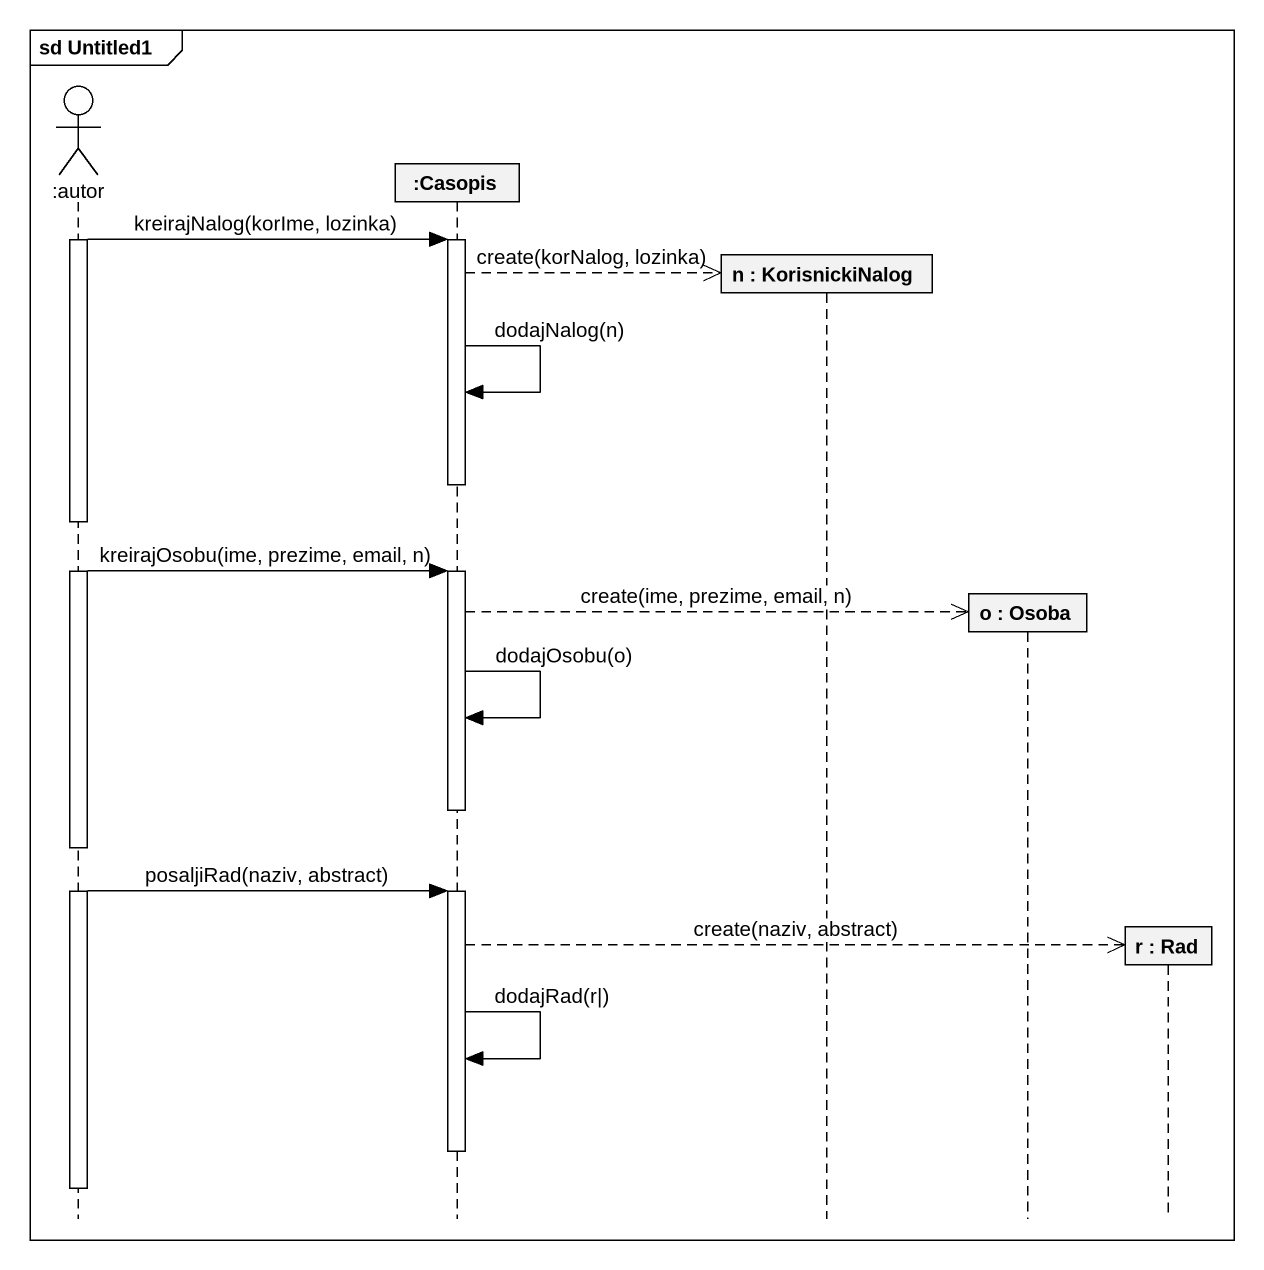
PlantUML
@startuml
mainframe sd Untitled1
hide footbox
actor ":autor" as autor
participant ":Casopis" as Casopis
participant "n : KorisnickiNalog" as n
participant "o : Osoba" as o_
participant "r : Rad" as r

activate autor
autor -> Casopis : kreirajNalog(korIme, lozinka)
activate Casopis
Casopis -->> n ** : create(korNalog, lozinka)
Casopis -> Casopis : dodajNalog(n)
deactivate Casopis
autor -> Casopis : kreirajOsobu(ime, prezime, email, n)
activate Casopis
Casopis -->> o_ ** : create(ime, prezime, email, n)
Casopis -> Casopis : dodajOsobu(o)
deactivate Casopis
autor -> Casopis : posaljiRad(naziv, abstract)
activate Casopis
Casopis -->> r ** : create(naziv, abstract)
Casopis -> Casopis : dodajRad(r|)
deactivate Casopis
deactivate autor
@enduml
